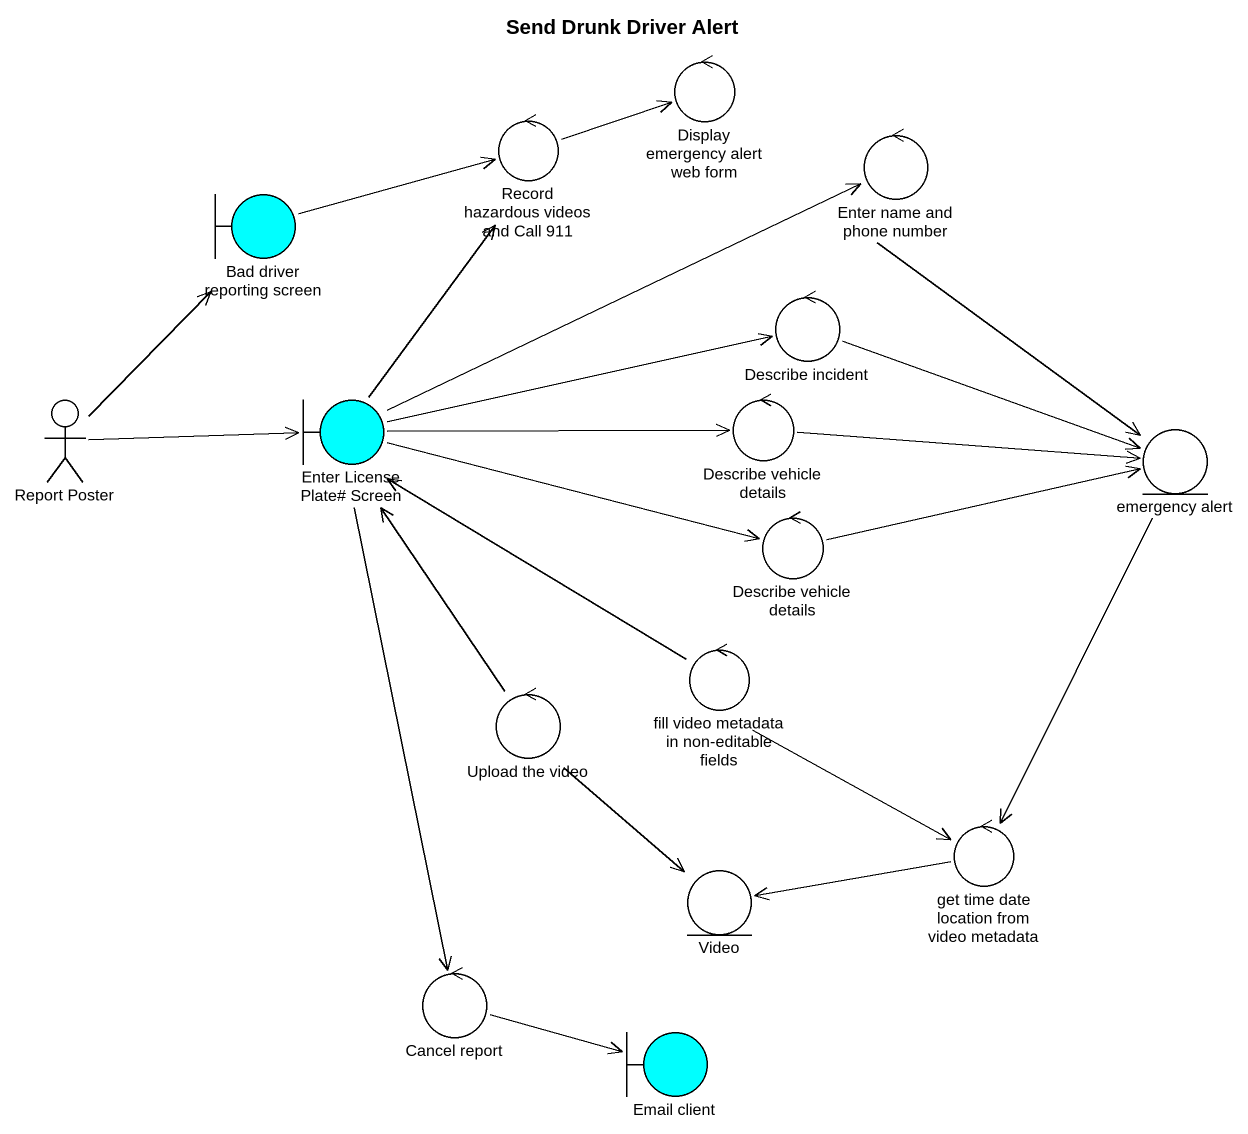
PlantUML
@startuml
title Send Drunk Driver Alert
control "Display emergency alert web form" as Display_emergency_alert_web
control "Record hazardous videos and Call 911" as Record_hazardous_videos_and
control "Enter name and phone number" as Enter_name_and_phone_number
boundary "Bad driver reporting screen" as Bad_driver_reporting_screen #00FFFF
control "Describe incident" as Describe_incident
actor "Report Poster" as Report_Poster
boundary "Enter License Plate# Screen" as Enter_License_Plate_Screen #00FFFF
control "Describe vehicle details" as Describe_vehicle_details
entity "emergency alert" as emergency_alert
control "Describe vehicle details" as Describe_vehicle_details_2
control "fill video metadata in non-editable fields" as fill_video_metadata_in_non
control "Upload the video" as Upload_the_video
entity Video
control "get time date location from video metadata" as get_time_date_location_from
control "Cancel report" as Cancel_report
boundary "Email client" as Email_client #00FFFF
Record_hazardous_videos_and -right-> Display_emergency_alert_web
Enter_name_and_phone_number --> emergency_alert
Bad_driver_reporting_screen -right-> Record_hazardous_videos_and
Describe_incident -right-> emergency_alert
Report_Poster -up-> Bad_driver_reporting_screen
Report_Poster -right-> Enter_License_Plate_Screen
Enter_License_Plate_Screen -up-> Record_hazardous_videos_and
Enter_License_Plate_Screen -right-> Enter_name_and_phone_number
Enter_License_Plate_Screen -right-> Describe_incident
Enter_License_Plate_Screen -right-> Describe_vehicle_details
Enter_License_Plate_Screen -right-> Describe_vehicle_details_2
Enter_License_Plate_Screen --> Cancel_report
Describe_vehicle_details -right-> emergency_alert
emergency_alert --> get_time_date_location_from
Describe_vehicle_details_2 -right-> emergency_alert
fill_video_metadata_in_non -up-> Enter_License_Plate_Screen
fill_video_metadata_in_non --> get_time_date_location_from
Upload_the_video -up-> Enter_License_Plate_Screen
Upload_the_video --> Video
get_time_date_location_from -left-> Video
Cancel_report -right-> Email_client
@enduml
